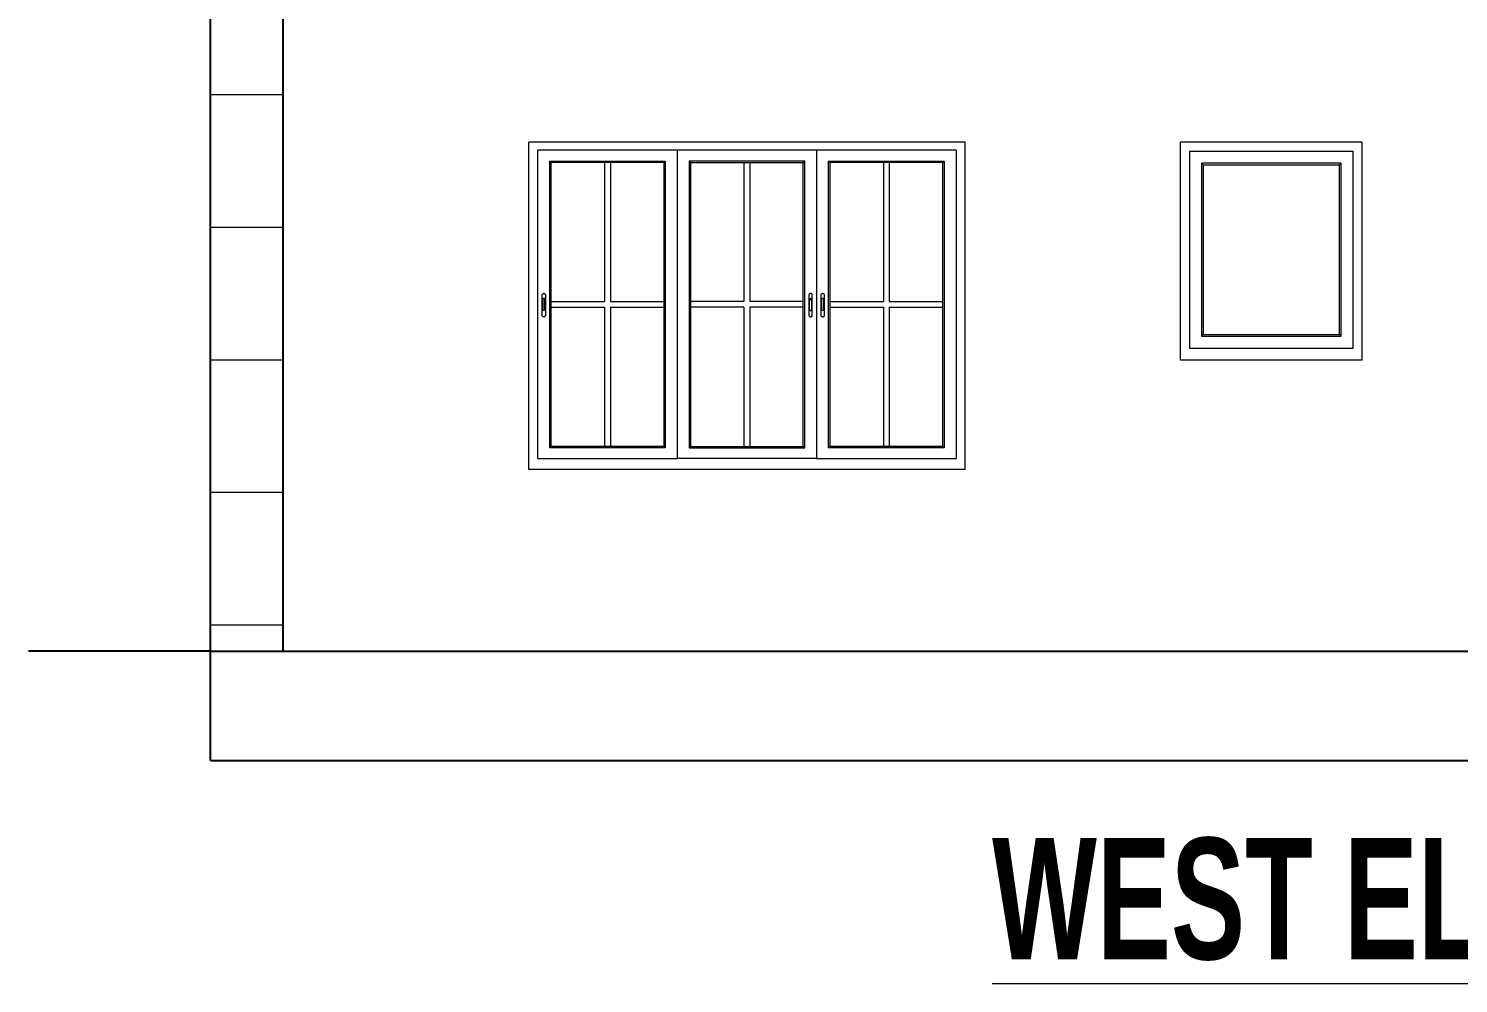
# Model space of a CAD drawing. Header units: inches. Extents: x -10117506 to -5032697, y -6529230 to -3253155.
# Drawn here: x -5060385 to -5060149.1, y -3256656.8 to -3256499.3 of the extents above; entities that cross this region are included whole.
import ezdxf

# ---------------------------------------------------------------- set-up
doc = ezdxf.new("R2010")
doc.units = ezdxf.units.IN
doc.header["$LTSCALE"] = 2
doc.header["$MEASUREMENT"] = 0
doc.linetypes.add('ACAD_ISO02W100', pattern=[15, 12, -3])
doc.layers.get('0').update_dxf_attribs({"linetype": 'CONTINUOUS'})
for name, color, linetype, lineweight in [('HATCH', 60, 'ACAD_ISO02W100', 13), ('Text-100.w', 254, 'CONTINUOUS', 9), ('window', 4, 'CONTINUOUS', 13)]:
    doc.layers.add(name, color=color, linetype=linetype, lineweight=lineweight)
doc.styles.add('Arial', font='arial.ttf', dxfattribs={"width": 0.8, "height": 12})

msp = doc.modelspace()

# ---------------------------------------------------------------- hatches: boundary and pattern name
at = {"layer": 'HATCH', "transparency": 33554661}
h = msp.add_hatch(dxfattribs=at)
h.set_pattern_fill('ANSI37', color=256, scale=175, angle=45)
h.set_pattern_definition([(90, (-12415.833, 5249.213), (-21.875, 0), []), (180, (-12415.833, 5249.213), (-2e-15, -21.875), [])])
h.paths.add_polyline_path([(-5060354.97, -3256490), (-5060357.46, -3256490), (-5060357.46, -3256495), (-5060354.97, -3256495), (-5060354.97, -3256602), (-5060342.97, -3256602), (-5060342.97, -3256378), (-5060342.97, -3256340), (-5060354.97, -3256340), (-5060354.97, -3256378), (-5060357.46, -3256378), (-5060357.46, -3256383), (-5060354.97, -3256383)])

# ---------------------------------------------------------------- linework, layer by layer
at = {"ltscale": 0.5}
for p, q in [((-5060342.97, -3256602), (-5060342.97, -3256378)), ((-5060354.97, -3256602), (-5060354.97, -3256495)), ((-5060354.97, -3256602), (-5060384.97, -3256602)), ((-5060354.97, -3256602), (-5059908.91, -3256602)), ((-5060354.97, -3256620), (-5060354.97, -3256602)), ((-5060354.97, -3256620), (-5059908.91, -3256620))]:
    msp.add_line(p, q, dxfattribs=at)
at = {"layer": 'window'}
for p, q in [((-5060302.48, -3256572), (-5060302.48, -3256518)), ((-5060230.48, -3256518), (-5060302.48, -3256518)), ((-5060300.98, -3256570.22), (-5060300.98, -3256519.33)), ((-5060231.98, -3256519.33), (-5060300.98, -3256519.33)), ((-5060277.98, -3256519.33), (-5060277.98, -3256570.22)), ((-5060254.98, -3256519.33), (-5060254.98, -3256570.22)), ((-5060231.98, -3256519.33), (-5060231.98, -3256570.22)), ((-5060230.48, -3256572), (-5060230.48, -3256518)), ((-5060194.97, -3256554), (-5060194.97, -3256518)), ((-5060164.97, -3256518), (-5060194.97, -3256518)), ((-5060193.47, -3256519.5), (-5060166.46, -3256519.5)), ((-5060193.47, -3256519.5), (-5060193.47, -3256552)), ((-5060166.46, -3256552), (-5060166.46, -3256519.5)), ((-5060164.97, -3256554), (-5060164.97, -3256518)), ((-5060299.01, -3256568.42), (-5060299.01, -3256521.13)), ((-5060299.01, -3256521.13), (-5060279.94, -3256521.13)), ((-5060298.77, -3256521.35), (-5060299.01, -3256521.13)), ((-5060298.77, -3256568.2), (-5060298.77, -3256521.35)), ((-5060280.19, -3256521.35), (-5060298.77, -3256521.35)), ((-5060289.97, -3256521.35), (-5060289.97, -3256544.32)), ((-5060288.99, -3256521.35), (-5060288.99, -3256544.32)), ((-5060280.19, -3256521.35), (-5060279.94, -3256521.13)), ((-5060280.19, -3256521.35), (-5060280.19, -3256568.2)), ((-5060279.94, -3256521.13), (-5060279.94, -3256568.42)), ((-5060256.94, -3256521.13), (-5060276.01, -3256521.13)), ((-5060276.01, -3256521.13), (-5060276.01, -3256568.42)), ((-5060275.77, -3256521.35), (-5060276.01, -3256521.13)), ((-5060275.77, -3256521.35), (-5060275.77, -3256568.2)), ((-5060275.77, -3256521.35), (-5060257.19, -3256521.35)), ((-5060266.97, -3256521.35), (-5060266.97, -3256544.32)), ((-5060265.99, -3256521.35), (-5060265.99, -3256544.32)), ((-5060257.19, -3256521.35), (-5060256.94, -3256521.13)), ((-5060257.19, -3256568.2), (-5060257.19, -3256521.35)), ((-5060256.94, -3256568.42), (-5060256.94, -3256521.13)), ((-5060253.01, -3256568.42), (-5060253.01, -3256521.13)), ((-5060253.01, -3256521.13), (-5060233.94, -3256521.13)), ((-5060252.77, -3256521.35), (-5060253.01, -3256521.13)), ((-5060252.77, -3256568.2), (-5060252.77, -3256521.35)), ((-5060234.19, -3256521.35), (-5060252.77, -3256521.35)), ((-5060243.97, -3256521.35), (-5060243.97, -3256544.32)), ((-5060242.99, -3256521.35), (-5060242.99, -3256544.32)), ((-5060234.19, -3256521.35), (-5060233.94, -3256521.13)), ((-5060234.19, -3256521.35), (-5060234.19, -3256568.2)), ((-5060233.94, -3256521.13), (-5060233.94, -3256568.42)), ((-5060168.46, -3256521.5), (-5060191.47, -3256521.5)), ((-5060191.47, -3256521.5), (-5060191.47, -3256550)), ((-5060191.22, -3256521.75), (-5060191.47, -3256521.5)), ((-5060191.22, -3256521.75), (-5060191.22, -3256549.75)), ((-5060191.22, -3256521.75), (-5060168.71, -3256521.75)), ((-5060168.71, -3256521.75), (-5060168.46, -3256521.5)), ((-5060168.71, -3256549.75), (-5060168.71, -3256521.75)), ((-5060168.46, -3256550), (-5060168.46, -3256521.5)), ((-5060300.25, -3256543.17), (-5060300.24, -3256543.14)), ((-5060300.25, -3256543.21), (-5060300.24, -3256543.14)), ((-5060300.25, -3256543.21), (-5060300.25, -3256543.17)), ((-5060300.24, -3256543.14), (-5060300.22, -3256543.11)), ((-5060300.22, -3256543.11), (-5060300.2, -3256543.08)), ((-5060300.17, -3256543.05), (-5060300.2, -3256543.08)), ((-5060300.14, -3256543.03), (-5060300.17, -3256543.05)), ((-5060300.14, -3256543.03), (-5060300.1, -3256543.01)), ((-5060300.06, -3256543), (-5060300.1, -3256543.01)), ((-5060300.02, -3256542.99), (-5060300.06, -3256543)), ((-5060299.98, -3256542.99), (-5060300.02, -3256542.99)), ((-5060299.94, -3256542.99), (-5060299.98, -3256542.99)), ((-5060299.94, -3256542.99), (-5060299.9, -3256543)), ((-5060299.9, -3256543), (-5060299.86, -3256543.01)), ((-5060299.86, -3256543.01), (-5060299.82, -3256543.03)), ((-5060299.82, -3256543.03), (-5060299.79, -3256543.05)), ((-5060299.79, -3256543.05), (-5060299.76, -3256543.08)), ((-5060299.74, -3256543.11), (-5060299.76, -3256543.08)), ((-5060299.72, -3256543.14), (-5060299.74, -3256543.11)), ((-5060299.71, -3256543.17), (-5060299.72, -3256543.14)), ((-5060299.71, -3256543.17), (-5060299.71, -3256543.21)), ((-5060256.23, -3256543.14), (-5060256.24, -3256543.17)), ((-5060256.24, -3256543.17), (-5060256.24, -3256543.21)), ((-5060256.21, -3256543.11), (-5060256.23, -3256543.14)), ((-5060256.19, -3256543.08), (-5060256.21, -3256543.11)), ((-5060256.16, -3256543.05), (-5060256.19, -3256543.08)), ((-5060256.13, -3256543.03), (-5060256.16, -3256543.05)), ((-5060256.1, -3256543.01), (-5060256.13, -3256543.03)), ((-5060256.06, -3256543), (-5060256.1, -3256543.01)), ((-5060256.01, -3256542.99), (-5060256.06, -3256543)), ((-5060255.97, -3256542.99), (-5060256.01, -3256542.99)), ((-5060255.93, -3256542.99), (-5060255.97, -3256542.99)), ((-5060255.89, -3256543), (-5060255.93, -3256542.99)), ((-5060255.85, -3256543.01), (-5060255.89, -3256543)), ((-5060255.81, -3256543.03), (-5060255.85, -3256543.01)), ((-5060255.78, -3256543.05), (-5060255.81, -3256543.03)), ((-5060255.75, -3256543.08), (-5060255.78, -3256543.05)), ((-5060255.73, -3256543.11), (-5060255.75, -3256543.08)), ((-5060255.72, -3256543.14), (-5060255.73, -3256543.11)), ((-5060255.71, -3256543.17), (-5060255.72, -3256543.14)), ((-5060255.7, -3256543.21), (-5060255.72, -3256543.14)), ((-5060255.7, -3256543.21), (-5060255.71, -3256543.17)), ((-5060254.25, -3256543.17), (-5060254.24, -3256543.14)), ((-5060254.25, -3256543.21), (-5060254.24, -3256543.14)), ((-5060254.25, -3256543.21), (-5060254.25, -3256543.17)), ((-5060254.24, -3256543.14), (-5060254.22, -3256543.11)), ((-5060254.22, -3256543.11), (-5060254.2, -3256543.08)), ((-5060254.17, -3256543.05), (-5060254.2, -3256543.08)), ((-5060254.14, -3256543.03), (-5060254.17, -3256543.05)), ((-5060254.14, -3256543.03), (-5060254.1, -3256543.01)), ((-5060254.06, -3256543), (-5060254.1, -3256543.01)), ((-5060254.02, -3256542.99), (-5060254.06, -3256543)), ((-5060253.98, -3256542.99), (-5060254.02, -3256542.99)), ((-5060253.94, -3256542.99), (-5060253.98, -3256542.99)), ((-5060253.94, -3256542.99), (-5060253.9, -3256543)), ((-5060253.9, -3256543), (-5060253.86, -3256543.01)), ((-5060253.86, -3256543.01), (-5060253.82, -3256543.03)), ((-5060253.82, -3256543.03), (-5060253.79, -3256543.05)), ((-5060253.79, -3256543.05), (-5060253.76, -3256543.08)), ((-5060253.74, -3256543.11), (-5060253.76, -3256543.08)), ((-5060253.72, -3256543.14), (-5060253.74, -3256543.11)), ((-5060253.71, -3256543.17), (-5060253.72, -3256543.14)), ((-5060253.71, -3256543.17), (-5060253.71, -3256543.21)), ((-5060300.25, -3256546.6), (-5060300.25, -3256543.21)), ((-5060300.15, -3256543.88), (-5060300.16, -3256543.9)), ((-5060300.16, -3256543.9), (-5060300.16, -3256543.93)), ((-5060300.16, -3256543.93), (-5060300.16, -3256545.63)), ((-5060300.14, -3256543.86), (-5060300.15, -3256543.88)), ((-5060300.13, -3256543.84), (-5060300.14, -3256543.86)), ((-5060300.11, -3256543.82), (-5060300.13, -3256543.84)), ((-5060300.09, -3256543.81), (-5060300.11, -3256543.82)), ((-5060300.06, -3256543.79), (-5060300.09, -3256543.81)), ((-5060300.04, -3256543.78), (-5060300.06, -3256543.79)), ((-5060300.01, -3256543.78), (-5060300.04, -3256543.78)), ((-5060299.98, -3256543.78), (-5060300.01, -3256543.78)), ((-5060299.95, -3256543.78), (-5060299.98, -3256543.78)), ((-5060299.93, -3256543.78), (-5060299.95, -3256543.78)), ((-5060299.9, -3256543.79), (-5060299.93, -3256543.78)), ((-5060299.87, -3256543.81), (-5060299.9, -3256543.79)), ((-5060299.85, -3256543.82), (-5060299.87, -3256543.81)), ((-5060299.83, -3256543.84), (-5060299.85, -3256543.82)), ((-5060299.82, -3256543.86), (-5060299.83, -3256543.84)), ((-5060299.81, -3256543.88), (-5060299.82, -3256543.86)), ((-5060299.8, -3256543.9), (-5060299.81, -3256543.88)), ((-5060299.8, -3256543.93), (-5060299.8, -3256543.9)), ((-5060299.8, -3256545.63), (-5060299.8, -3256543.93)), ((-5060299.71, -3256543.21), (-5060299.71, -3256546.6)), ((-5060298.77, -3256544.32), (-5060289.97, -3256544.32)), ((-5060298.77, -3256545.22), (-5060289.97, -3256545.22)), ((-5060289.97, -3256545.22), (-5060289.97, -3256568.2)), ((-5060288.99, -3256544.32), (-5060280.19, -3256544.32)), ((-5060288.99, -3256545.22), (-5060280.19, -3256545.22)), ((-5060288.99, -3256545.22), (-5060288.99, -3256568.2)), ((-5060266.97, -3256544.32), (-5060275.77, -3256544.32)), ((-5060266.97, -3256545.22), (-5060275.77, -3256545.22)), ((-5060266.97, -3256545.22), (-5060266.97, -3256568.2)), ((-5060257.19, -3256544.32), (-5060265.99, -3256544.32)), ((-5060265.99, -3256545.22), (-5060265.99, -3256568.2)), ((-5060257.19, -3256545.22), (-5060265.99, -3256545.22)), ((-5060256.24, -3256543.21), (-5060256.24, -3256546.6)), ((-5060256.15, -3256543.88), (-5060256.13, -3256543.86)), ((-5060256.15, -3256543.9), (-5060256.15, -3256543.88)), ((-5060256.15, -3256543.93), (-5060256.15, -3256543.9)), ((-5060256.15, -3256544.17), (-5060256.15, -3256543.93)), ((-5060256.15, -3256544.13), (-5060256.13, -3256544.11)), ((-5060256.15, -3256544.15), (-5060256.15, -3256544.13)), ((-5060256.15, -3256544.17), (-5060256.15, -3256544.15)), ((-5060256.15, -3256545.63), (-5060256.15, -3256544.17)), ((-5060256.13, -3256543.86), (-5060256.12, -3256543.84)), ((-5060256.13, -3256544.11), (-5060256.12, -3256544.09)), ((-5060256.12, -3256543.84), (-5060256.1, -3256543.82)), ((-5060256.12, -3256544.09), (-5060256.1, -3256544.07)), ((-5060256.1, -3256543.82), (-5060256.08, -3256543.81)), ((-5060256.1, -3256544.07), (-5060256.08, -3256544.05)), ((-5060256.08, -3256543.81), (-5060256.05, -3256543.79)), ((-5060256.08, -3256544.05), (-5060256.05, -3256544.04)), ((-5060256.05, -3256543.79), (-5060256.03, -3256543.78)), ((-5060256.05, -3256544.04), (-5060256.03, -3256544.03)), ((-5060256.03, -3256543.78), (-5060256, -3256543.78)), ((-5060256.03, -3256544.03), (-5060256, -3256544.03)), ((-5060256, -3256543.78), (-5060255.97, -3256543.78)), ((-5060256, -3256544.03), (-5060255.97, -3256544.03)), ((-5060255.97, -3256543.78), (-5060255.94, -3256543.78)), ((-5060255.97, -3256544.03), (-5060255.94, -3256544.03)), ((-5060255.94, -3256543.78), (-5060255.92, -3256543.78)), ((-5060255.94, -3256544.03), (-5060255.92, -3256544.03)), ((-5060255.92, -3256543.78), (-5060255.89, -3256543.79)), ((-5060255.92, -3256544.03), (-5060255.89, -3256544.04)), ((-5060255.89, -3256543.79), (-5060255.87, -3256543.81)), ((-5060255.89, -3256544.04), (-5060255.87, -3256544.05)), ((-5060255.87, -3256543.81), (-5060255.84, -3256543.82)), ((-5060255.87, -3256544.05), (-5060255.84, -3256544.07)), ((-5060255.84, -3256543.82), (-5060255.83, -3256543.84)), ((-5060255.84, -3256544.07), (-5060255.83, -3256544.09)), ((-5060255.83, -3256543.84), (-5060255.81, -3256543.86)), ((-5060255.83, -3256544.09), (-5060255.81, -3256544.11)), ((-5060255.81, -3256543.86), (-5060255.8, -3256543.88)), ((-5060255.81, -3256544.11), (-5060255.8, -3256544.13)), ((-5060255.8, -3256543.88), (-5060255.79, -3256543.9)), ((-5060255.8, -3256544.13), (-5060255.79, -3256544.15)), ((-5060255.79, -3256543.9), (-5060255.79, -3256543.93)), ((-5060255.79, -3256545.63), (-5060255.79, -3256543.93)), ((-5060255.79, -3256544.15), (-5060255.79, -3256544.17)), ((-5060255.7, -3256546.6), (-5060255.7, -3256543.21)), ((-5060254.25, -3256546.6), (-5060254.25, -3256543.21)), ((-5060254.15, -3256543.88), (-5060254.16, -3256543.9)), ((-5060254.16, -3256543.9), (-5060254.16, -3256543.93)), ((-5060254.16, -3256543.93), (-5060254.16, -3256545.63)), ((-5060254.14, -3256543.86), (-5060254.15, -3256543.88)), ((-5060254.13, -3256543.84), (-5060254.14, -3256543.86)), ((-5060254.11, -3256543.82), (-5060254.13, -3256543.84)), ((-5060254.09, -3256543.81), (-5060254.11, -3256543.82)), ((-5060254.06, -3256543.79), (-5060254.09, -3256543.81)), ((-5060254.04, -3256543.78), (-5060254.06, -3256543.79)), ((-5060254.01, -3256543.78), (-5060254.04, -3256543.78)), ((-5060253.98, -3256543.78), (-5060254.01, -3256543.78)), ((-5060253.95, -3256543.78), (-5060253.98, -3256543.78)), ((-5060253.93, -3256543.78), (-5060253.95, -3256543.78)), ((-5060253.9, -3256543.79), (-5060253.93, -3256543.78)), ((-5060253.87, -3256543.81), (-5060253.9, -3256543.79)), ((-5060253.85, -3256543.82), (-5060253.87, -3256543.81)), ((-5060253.83, -3256543.84), (-5060253.85, -3256543.82)), ((-5060253.82, -3256543.86), (-5060253.83, -3256543.84)), ((-5060253.81, -3256543.88), (-5060253.82, -3256543.86)), ((-5060253.8, -3256543.9), (-5060253.81, -3256543.88)), ((-5060253.8, -3256543.93), (-5060253.8, -3256543.9)), ((-5060253.8, -3256545.63), (-5060253.8, -3256543.93)), ((-5060253.71, -3256543.21), (-5060253.71, -3256546.6)), ((-5060252.77, -3256544.32), (-5060243.97, -3256544.32)), ((-5060252.77, -3256545.22), (-5060243.97, -3256545.22)), ((-5060243.97, -3256545.22), (-5060243.97, -3256568.2)), ((-5060242.99, -3256544.32), (-5060234.19, -3256544.32)), ((-5060242.99, -3256545.22), (-5060234.19, -3256545.22)), ((-5060242.99, -3256545.22), (-5060242.99, -3256568.2)), ((-5060300.25, -3256546.63), (-5060300.25, -3256546.6)), ((-5060300.24, -3256546.67), (-5060300.25, -3256546.63)), ((-5060300.24, -3256546.67), (-5060300.22, -3256546.7)), ((-5060300.22, -3256546.7), (-5060300.2, -3256546.73)), ((-5060300.2, -3256546.73), (-5060300.17, -3256546.75)), ((-5060300.14, -3256546.78), (-5060300.17, -3256546.75)), ((-5060300.16, -3256545.66), (-5060300.16, -3256545.63)), ((-5060300.15, -3256545.68), (-5060300.16, -3256545.66)), ((-5060300.14, -3256545.7), (-5060300.15, -3256545.68)), ((-5060300.13, -3256545.72), (-5060300.14, -3256545.7)), ((-5060300.1, -3256546.8), (-5060300.14, -3256546.78)), ((-5060300.11, -3256545.74), (-5060300.13, -3256545.72)), ((-5060300.09, -3256545.75), (-5060300.11, -3256545.74)), ((-5060300.1, -3256546.8), (-5060300.06, -3256546.81)), ((-5060300.06, -3256545.76), (-5060300.09, -3256545.75)), ((-5060300.04, -3256545.77), (-5060300.06, -3256545.76)), ((-5060300.02, -3256546.82), (-5060300.06, -3256546.81)), ((-5060300.01, -3256545.78), (-5060300.04, -3256545.77)), ((-5060299.98, -3256546.82), (-5060300.02, -3256546.82)), ((-5060299.98, -3256545.78), (-5060300.01, -3256545.78)), ((-5060299.95, -3256545.78), (-5060299.98, -3256545.78)), ((-5060299.98, -3256546.82), (-5060299.94, -3256546.82)), ((-5060299.93, -3256545.77), (-5060299.95, -3256545.78)), ((-5060299.94, -3256546.82), (-5060299.9, -3256546.81)), ((-5060299.9, -3256545.76), (-5060299.93, -3256545.77)), ((-5060299.87, -3256545.75), (-5060299.9, -3256545.76)), ((-5060299.86, -3256546.8), (-5060299.9, -3256546.81)), ((-5060299.85, -3256545.74), (-5060299.87, -3256545.75)), ((-5060299.82, -3256546.78), (-5060299.86, -3256546.8)), ((-5060299.83, -3256545.72), (-5060299.85, -3256545.74)), ((-5060299.82, -3256545.7), (-5060299.83, -3256545.72)), ((-5060299.81, -3256545.68), (-5060299.82, -3256545.7)), ((-5060299.82, -3256546.78), (-5060299.79, -3256546.75)), ((-5060299.8, -3256545.66), (-5060299.81, -3256545.68)), ((-5060299.8, -3256545.63), (-5060299.8, -3256545.66)), ((-5060299.79, -3256546.75), (-5060299.76, -3256546.73)), ((-5060299.76, -3256546.73), (-5060299.74, -3256546.7)), ((-5060299.72, -3256546.67), (-5060299.74, -3256546.7)), ((-5060299.71, -3256546.6), (-5060299.72, -3256546.67)), ((-5060299.71, -3256546.63), (-5060299.72, -3256546.67)), ((-5060299.71, -3256546.63), (-5060299.71, -3256546.6)), ((-5060256.24, -3256546.63), (-5060256.24, -3256546.6)), ((-5060256.24, -3256546.6), (-5060256.23, -3256546.67)), ((-5060256.24, -3256546.63), (-5060256.23, -3256546.67)), ((-5060256.23, -3256546.67), (-5060256.21, -3256546.7)), ((-5060256.21, -3256546.7), (-5060256.19, -3256546.73)), ((-5060256.19, -3256546.73), (-5060256.16, -3256546.75)), ((-5060256.16, -3256546.75), (-5060256.13, -3256546.78)), ((-5060256.15, -3256545.63), (-5060256.15, -3256545.66)), ((-5060256.15, -3256545.66), (-5060256.15, -3256545.68)), ((-5060256.15, -3256545.68), (-5060256.13, -3256545.7)), ((-5060256.13, -3256545.7), (-5060256.12, -3256545.72)), ((-5060256.13, -3256546.78), (-5060256.1, -3256546.8)), ((-5060256.12, -3256545.72), (-5060256.1, -3256545.74)), ((-5060256.1, -3256545.74), (-5060256.08, -3256545.75)), ((-5060256.1, -3256546.8), (-5060256.06, -3256546.81)), ((-5060256.08, -3256545.75), (-5060256.05, -3256545.76)), ((-5060256.06, -3256546.81), (-5060256.01, -3256546.82)), ((-5060256.05, -3256545.76), (-5060256.03, -3256545.77)), ((-5060256.03, -3256545.77), (-5060256, -3256545.78)), ((-5060256.01, -3256546.82), (-5060255.97, -3256546.82)), ((-5060256, -3256545.78), (-5060255.97, -3256545.78)), ((-5060255.97, -3256545.78), (-5060255.94, -3256545.78)), ((-5060255.97, -3256546.82), (-5060255.93, -3256546.82)), ((-5060255.94, -3256545.78), (-5060255.92, -3256545.77)), ((-5060255.93, -3256546.82), (-5060255.89, -3256546.81)), ((-5060255.92, -3256545.77), (-5060255.89, -3256545.76)), ((-5060255.89, -3256545.76), (-5060255.87, -3256545.75)), ((-5060255.89, -3256546.81), (-5060255.85, -3256546.8)), ((-5060255.87, -3256545.75), (-5060255.84, -3256545.74)), ((-5060255.85, -3256546.8), (-5060255.81, -3256546.78)), ((-5060255.84, -3256545.74), (-5060255.83, -3256545.72)), ((-5060255.83, -3256545.72), (-5060255.81, -3256545.7)), ((-5060255.81, -3256545.7), (-5060255.8, -3256545.68)), ((-5060255.81, -3256546.78), (-5060255.78, -3256546.75)), ((-5060255.8, -3256545.68), (-5060255.79, -3256545.66)), ((-5060255.79, -3256545.66), (-5060255.79, -3256545.63)), ((-5060255.78, -3256546.75), (-5060255.75, -3256546.73)), ((-5060255.75, -3256546.73), (-5060255.73, -3256546.7)), ((-5060255.73, -3256546.7), (-5060255.72, -3256546.67)), ((-5060255.72, -3256546.67), (-5060255.71, -3256546.63)), ((-5060255.71, -3256546.63), (-5060255.7, -3256546.6)), ((-5060254.25, -3256546.63), (-5060254.25, -3256546.6)), ((-5060254.24, -3256546.67), (-5060254.25, -3256546.63)), ((-5060254.24, -3256546.67), (-5060254.22, -3256546.7)), ((-5060254.22, -3256546.7), (-5060254.2, -3256546.73)), ((-5060254.2, -3256546.73), (-5060254.17, -3256546.75)), ((-5060254.14, -3256546.78), (-5060254.17, -3256546.75)), ((-5060254.16, -3256545.66), (-5060254.16, -3256545.63)), ((-5060254.15, -3256545.68), (-5060254.16, -3256545.66)), ((-5060254.14, -3256545.7), (-5060254.15, -3256545.68)), ((-5060254.13, -3256545.72), (-5060254.14, -3256545.7)), ((-5060254.1, -3256546.8), (-5060254.14, -3256546.78)), ((-5060254.11, -3256545.74), (-5060254.13, -3256545.72)), ((-5060254.09, -3256545.75), (-5060254.11, -3256545.74)), ((-5060254.1, -3256546.8), (-5060254.06, -3256546.81)), ((-5060254.06, -3256545.76), (-5060254.09, -3256545.75)), ((-5060254.04, -3256545.77), (-5060254.06, -3256545.76)), ((-5060254.02, -3256546.82), (-5060254.06, -3256546.81)), ((-5060254.01, -3256545.78), (-5060254.04, -3256545.77)), ((-5060253.98, -3256546.82), (-5060254.02, -3256546.82)), ((-5060253.98, -3256545.78), (-5060254.01, -3256545.78)), ((-5060253.95, -3256545.78), (-5060253.98, -3256545.78)), ((-5060253.98, -3256546.82), (-5060253.94, -3256546.82)), ((-5060253.93, -3256545.77), (-5060253.95, -3256545.78)), ((-5060253.94, -3256546.82), (-5060253.9, -3256546.81)), ((-5060253.9, -3256545.76), (-5060253.93, -3256545.77)), ((-5060253.87, -3256545.75), (-5060253.9, -3256545.76)), ((-5060253.86, -3256546.8), (-5060253.9, -3256546.81)), ((-5060253.85, -3256545.74), (-5060253.87, -3256545.75)), ((-5060253.82, -3256546.78), (-5060253.86, -3256546.8)), ((-5060253.83, -3256545.72), (-5060253.85, -3256545.74)), ((-5060253.82, -3256545.7), (-5060253.83, -3256545.72)), ((-5060253.81, -3256545.68), (-5060253.82, -3256545.7)), ((-5060253.82, -3256546.78), (-5060253.79, -3256546.75)), ((-5060253.8, -3256545.66), (-5060253.81, -3256545.68)), ((-5060253.8, -3256545.63), (-5060253.8, -3256545.66)), ((-5060253.79, -3256546.75), (-5060253.76, -3256546.73)), ((-5060253.76, -3256546.73), (-5060253.74, -3256546.7)), ((-5060253.72, -3256546.67), (-5060253.74, -3256546.7)), ((-5060253.71, -3256546.6), (-5060253.72, -3256546.67)), ((-5060253.71, -3256546.63), (-5060253.72, -3256546.67)), ((-5060253.71, -3256546.63), (-5060253.71, -3256546.6)), ((-5060191.22, -3256549.75), (-5060191.47, -3256550)), ((-5060191.47, -3256550), (-5060168.46, -3256550)), ((-5060191.22, -3256549.75), (-5060168.71, -3256549.75)), ((-5060168.46, -3256550), (-5060168.71, -3256549.75)), ((-5060193.47, -3256552), (-5060166.46, -3256552)), ((-5060164.97, -3256554), (-5060194.97, -3256554)), ((-5060299.01, -3256568.42), (-5060298.77, -3256568.2)), ((-5060279.94, -3256568.42), (-5060299.01, -3256568.42)), ((-5060280.19, -3256568.2), (-5060298.77, -3256568.2)), ((-5060280.19, -3256568.2), (-5060279.94, -3256568.42)), ((-5060275.77, -3256568.2), (-5060276.01, -3256568.42)), ((-5060276.01, -3256568.42), (-5060256.94, -3256568.42)), ((-5060275.77, -3256568.2), (-5060257.19, -3256568.2)), ((-5060256.94, -3256568.42), (-5060257.19, -3256568.2)), ((-5060253.01, -3256568.42), (-5060252.77, -3256568.2)), ((-5060233.94, -3256568.42), (-5060253.01, -3256568.42)), ((-5060234.19, -3256568.2), (-5060252.77, -3256568.2)), ((-5060234.19, -3256568.2), (-5060233.94, -3256568.42)), ((-5060300.98, -3256570.22), (-5060277.98, -3256570.22)), ((-5060254.98, -3256570.22), (-5060277.98, -3256570.22)), ((-5060254.98, -3256570.22), (-5060231.98, -3256570.22)), ((-5060230.48, -3256572), (-5060302.48, -3256572))]:
    msp.add_line(p, q, dxfattribs=at)

# ---------------------------------------------------------------- texts
at = {"layer": 'Text-100.w', "insert": (-5060147.14, -3256632.79), "char_height": 20, "width": 569.1024, "attachment_point": 2, "style": 'Arial'}
msp.add_mtext('\\A1;{\\fArial Narrow|b1|i0|c0|p34;\\L WEST ELEVATION}', dxfattribs=at)

doc.saveas('drawing.dxf')
